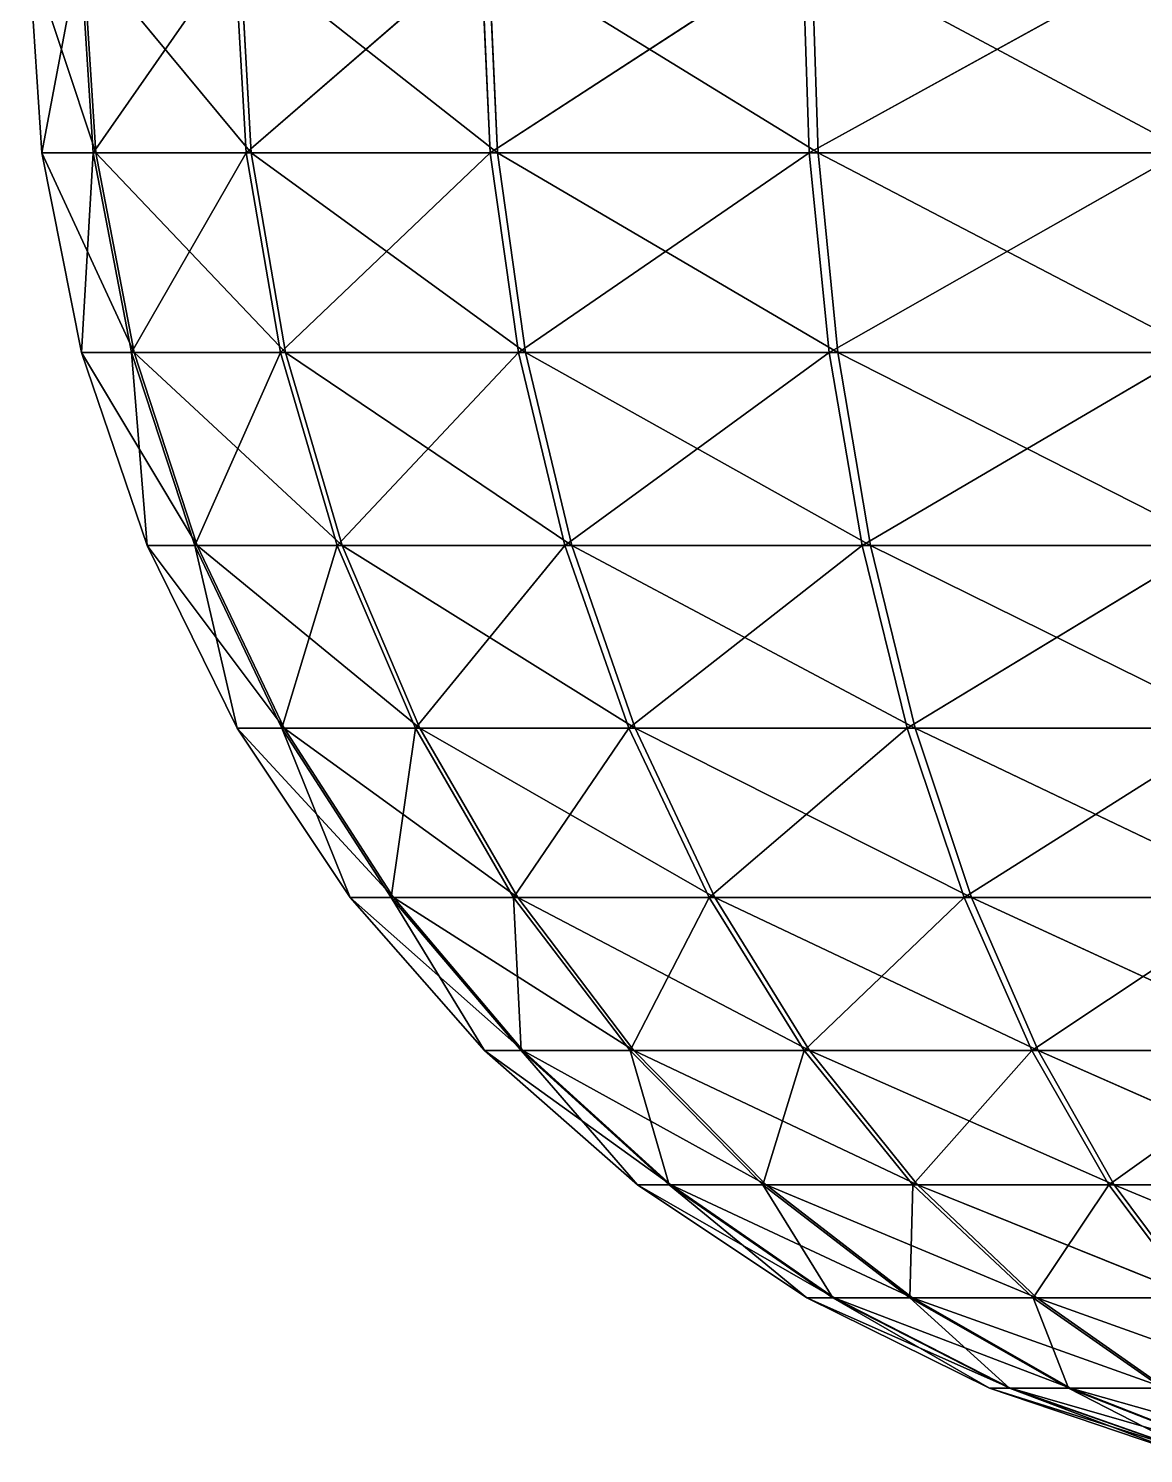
# Model space of a CAD drawing. Header units: metres. Extents: x -221 to 289, y -256 to 250.
# Drawn here: x -66.9 to 4.7, y -96.6 to -5.1 of the extents above; entities that cross this region are included whole.
import ezdxf

# ---------------------------------------------------------------- set-up
doc = ezdxf.new("R2010")
doc.units = ezdxf.units.M

msp = doc.modelspace()

# ---------------------------------------------------------------- linework, layer by layer
for p, q in [((-66.92408, -0.000004, -761.0944), (-62.604507, -13.052622, -735.44824)), ((-66.92408, -0.000004, -761.0944), (-66.06857, -13.052622, -761.0973)), ((-63.60325, -0.000004, -786.9876), (-66.06857, -13.052622, -761.0973)), ((-63.60325, -0.000004, -786.9876), (-62.776146, -13.052622, -786.7689)), ((-63.43013, -0.000004, -735.22406), (-52.620026, -13.052622, -711.56976)), ((-63.43013, -0.000004, -735.22406), (-62.604507, -13.052622, -735.44824)), ((-53.69393, -0.000004, -811.139), (-62.776146, -13.052622, -786.7689)), ((-53.69393, -0.000004, -811.139), (-52.951614, -13.052622, -810.7137)), ((-53.359474, -0.000004, -711.1395), (-36.7955, -13.052622, -691.08905)), ((-53.359474, -0.000004, -711.1395), (-52.620026, -13.052622, -711.56976)), ((-37.87143, -0.000004, -831.90265), (-52.951614, -13.052622, -810.7137)), ((-37.87143, -0.000004, -831.90265), (-37.264473, -13.052622, -831.29974)), ((-37.398422, -0.000004, -690.4821), (-16.209438, -13.052622, -675.4019)), ((-37.398422, -0.000004, -690.4821), (-36.7955, -13.052622, -691.08905)), ((-17.214024, -0.000004, -847.8637), (-37.264473, -13.052622, -831.29974)), ((-17.214024, -0.000004, -847.8637), (-16.78379, -13.052622, -847.12427)), ((6.870521, -0.000004, -857.9344), (-16.78379, -13.052622, -847.12427)), ((-16.634708, -0.000004, -674.6596), (7.735315, -13.052622, -665.5774)), ((-16.634708, -0.000004, -674.6596), (-16.209438, -13.052622, -675.4019)), ((-62.604507, -13.052622, -735.44824), (-66.06857, -13.052622, -761.0973)), ((-66.06857, -13.052622, -761.0973), (-62.776146, -13.052622, -786.7689)), ((-66.06857, -13.052622, -761.0973), (-60.141777, -25.881905, -736.117)), ((-66.06857, -13.052622, -761.0973), (-63.516685, -25.881905, -761.10583)), ((-62.776146, -13.052622, -786.7689), (-63.516685, -25.881905, -761.10583)), ((-62.776146, -13.052622, -786.7689), (-52.951614, -13.052622, -810.7137)), ((-62.776146, -13.052622, -786.7689), (-60.309, -25.881905, -786.1167)), ((-52.620026, -13.052622, -711.56976), (-62.604507, -13.052622, -735.44824)), ((-62.604507, -13.052622, -735.44824), (-50.414276, -25.881905, -712.8531)), ((-62.604507, -13.052622, -735.44824), (-60.141777, -25.881905, -736.117)), ((-52.951614, -13.052622, -810.7137), (-60.309, -25.881905, -786.1167)), ((-52.951614, -13.052622, -810.7137), (-37.264473, -13.052622, -831.29974)), ((-52.951614, -13.052622, -810.7137), (-50.737335, -25.881905, -809.4451)), ((-36.7955, -13.052622, -691.08905), (-52.620026, -13.052622, -711.56976)), ((-52.620026, -13.052622, -711.56976), (-34.997078, -25.881905, -692.89954)), ((-52.620026, -13.052622, -711.56976), (-50.414276, -25.881905, -712.8531)), ((-37.264473, -13.052622, -831.29974), (-50.737335, -25.881905, -809.4451)), ((-37.264473, -13.052622, -831.29974), (-16.78379, -13.052622, -847.12427)), ((-37.264473, -13.052622, -831.29974), (-35.45397, -25.881905, -829.50134)), ((-16.209438, -13.052622, -675.4019), (-36.7955, -13.052622, -691.08905)), ((-36.7955, -13.052622, -691.08905), (-14.94088, -25.881905, -677.6162)), ((-36.7955, -13.052622, -691.08905), (-34.997078, -25.881905, -692.89954)), ((-16.78379, -13.052622, -847.12427), (-35.45397, -25.881905, -829.50134)), ((-16.78379, -13.052622, -847.12427), (7.094708, -13.052622, -857.10876)), ((-16.78379, -13.052622, -847.12427), (-15.500458, -25.881905, -844.9185)), ((7.735315, -13.052622, -665.5774), (-16.209438, -13.052622, -675.4019)), ((-16.209438, -13.052622, -675.4019), (8.387548, -25.881905, -668.04456)), ((-16.209438, -13.052622, -675.4019), (-14.94088, -25.881905, -677.6162)), ((7.094708, -13.052622, -857.10876), (-15.500458, -25.881905, -844.9185)), ((-60.141777, -25.881905, -736.117), (-63.516685, -25.881905, -761.10583)), ((-63.516685, -25.881905, -761.10583), (-60.309, -25.881905, -786.1167)), ((-63.516685, -25.881905, -761.10583), (-56.08409, -38.26834, -737.2188)), ((-63.516685, -25.881905, -761.10583), (-59.31208, -38.26834, -761.1199)), ((-60.309, -25.881905, -786.1167), (-50.737335, -25.881905, -809.4451)), ((-60.309, -25.881905, -786.1167), (-59.31208, -38.26834, -761.1199)), ((-60.309, -25.881905, -786.1167), (-56.244026, -38.26834, -785.04205)), ((-50.414276, -25.881905, -712.8531), (-60.141777, -25.881905, -736.117)), ((-60.141777, -25.881905, -736.117), (-46.780014, -38.26834, -714.9676)), ((-60.141777, -25.881905, -736.117), (-56.08409, -38.26834, -737.2188)), ((-50.737335, -25.881905, -809.4451), (-56.244026, -38.26834, -785.04205)), ((-50.737335, -25.881905, -809.4451), (-35.45397, -25.881905, -829.50134)), ((-50.737335, -25.881905, -809.4451), (-47.089005, -38.26834, -807.355)), ((-34.997078, -25.881905, -692.89954), (-50.414276, -25.881905, -712.8531)), ((-50.414276, -25.881905, -712.8531), (-32.033936, -38.26834, -695.8826)), ((-50.414276, -25.881905, -712.8531), (-46.780014, -38.26834, -714.9676)), ((-35.45397, -25.881905, -829.50134), (-47.089005, -38.26834, -807.355)), ((-35.45397, -25.881905, -829.50134), (-15.500458, -25.881905, -844.9185)), ((-35.45397, -25.881905, -829.50134), (-32.470932, -38.26834, -826.5382)), ((-14.94088, -25.881905, -677.6162), (-34.997078, -25.881905, -692.89954)), ((-34.997078, -25.881905, -692.89954), (-12.850758, -38.26834, -681.2645)), ((-34.997078, -25.881905, -692.89954), (-32.033936, -38.26834, -695.8826)), ((-15.500458, -25.881905, -844.9185), (-32.470932, -38.26834, -826.5382)), ((-15.500458, -25.881905, -844.9185), (7.76343, -25.881905, -854.646)), ((-15.500458, -25.881905, -844.9185), (-13.385975, -38.26834, -841.2843)), ((8.387548, -25.881905, -668.04456), (-14.94088, -25.881905, -677.6162)), ((-14.94088, -25.881905, -677.6162), (9.462194, -38.26834, -672.1095)), ((-14.94088, -25.881905, -677.6162), (-12.850758, -38.26834, -681.2645)), ((7.76343, -25.881905, -854.646), (-13.385975, -38.26834, -841.2843)), ((-56.08409, -38.26834, -737.2188), (-59.31208, -38.26834, -761.1199)), ((-59.31208, -38.26834, -761.1199), (-56.244026, -38.26834, -785.04205)), ((-59.31208, -38.26834, -761.1199), (-50.50084, -50.000008, -738.73486)), ((-59.31208, -38.26834, -761.1199), (-53.526695, -50.000008, -761.1392)), ((-56.244026, -38.26834, -785.04205), (-47.089005, -38.26834, -807.355)), ((-56.244026, -38.26834, -785.04205), (-53.526695, -50.000008, -761.1392)), ((-56.244026, -38.26834, -785.04205), (-50.650764, -50.000008, -783.56335)), ((-46.780014, -38.26834, -714.9676), (-56.08409, -38.26834, -737.2188)), ((-56.08409, -38.26834, -737.2188), (-41.779404, -50.000008, -717.877)), ((-56.08409, -38.26834, -737.2188), (-50.50084, -50.000008, -738.73486)), ((-47.089005, -38.26834, -807.355), (-50.650764, -50.000008, -783.56335)), ((-47.089005, -38.26834, -807.355), (-32.470932, -38.26834, -826.5382)), ((-47.089005, -38.26834, -807.355), (-42.069046, -50.000008, -804.47906)), ((-32.033936, -38.26834, -695.8826), (-46.780014, -38.26834, -714.9676)), ((-46.780014, -38.26834, -714.9676), (-27.956718, -50.000008, -699.9872)), ((-46.780014, -38.26834, -714.9676), (-41.779404, -50.000008, -717.877)), ((-32.470932, -38.26834, -826.5382), (-42.069046, -50.000008, -804.47906)), ((-32.470932, -38.26834, -826.5382), (-13.385975, -38.26834, -841.2843)), ((-32.470932, -38.26834, -826.5382), (-28.36636, -50.000008, -822.461)), ((-12.850758, -38.26834, -681.2645), (-32.033936, -38.26834, -695.8826)), ((-32.033936, -38.26834, -695.8826), (-9.974823, -50.000008, -686.2845)), ((-32.033936, -38.26834, -695.8826), (-27.956718, -50.000008, -699.9872)), ((-13.385975, -38.26834, -841.2843), (-28.36636, -50.000008, -822.461)), ((-13.385975, -38.26834, -841.2843), (8.865244, -38.26834, -850.5883)), ((-13.385975, -38.26834, -841.2843), (-10.476521, -50.000008, -836.2836)), ((9.462194, -38.26834, -672.1095), (-12.850758, -38.26834, -681.2645)), ((-12.850758, -38.26834, -681.2645), (10.940874, -50.000008, -677.70276)), ((-12.850758, -38.26834, -681.2645), (-9.974823, -50.000008, -686.2845)), ((8.865244, -38.26834, -850.5883), (-10.476521, -50.000008, -836.2836)), ((-50.50084, -50.000008, -738.73486), (-53.526695, -50.000008, -761.1392)), ((-53.526695, -50.000008, -761.1392), (-50.650764, -50.000008, -783.56335)), ((-53.526695, -50.000008, -761.1392), (-43.487587, -60.876144, -740.6392)), ((-53.526695, -50.000008, -761.1392), (-46.25953, -60.876144, -761.1636)), ((-50.650764, -50.000008, -783.56335), (-42.069046, -50.000008, -804.47906)), ((-50.650764, -50.000008, -783.56335), (-46.25953, -60.876144, -761.1636)), ((-50.650764, -50.000008, -783.56335), (-43.62493, -60.876144, -781.706)), ((-41.779404, -50.000008, -717.877), (-50.50084, -50.000008, -738.73486)), ((-50.50084, -50.000008, -738.73486), (-35.49801, -60.876144, -721.5317)), ((-50.50084, -50.000008, -738.73486), (-43.487587, -60.876144, -740.6392)), ((-42.069046, -50.000008, -804.47906), (-43.62493, -60.876144, -781.706)), ((-42.069046, -50.000008, -804.47906), (-28.36636, -50.000008, -822.461)), ((-42.069046, -50.000008, -804.47906), (-35.763344, -60.876144, -800.8665)), ((-27.956718, -50.000008, -699.9872), (-41.779404, -50.000008, -717.877)), ((-41.779404, -50.000008, -717.877), (-22.835247, -60.876144, -705.143)), ((-41.779404, -50.000008, -717.877), (-35.49801, -60.876144, -721.5317)), ((-28.36636, -50.000008, -822.461), (-35.763344, -60.876144, -800.8665)), ((-28.36636, -50.000008, -822.461), (-10.476521, -50.000008, -836.2836)), ((-28.36636, -50.000008, -822.461), (-23.21051, -60.876144, -817.3395)), ((-9.974823, -50.000008, -686.2845), (-27.956718, -50.000008, -699.9872)), ((-27.956718, -50.000008, -699.9872), (-6.362289, -60.876144, -692.5902)), ((-27.956718, -50.000008, -699.9872), (-22.835247, -60.876144, -705.143)), ((-10.476521, -50.000008, -836.2836), (-23.21051, -60.876144, -817.3395)), ((-10.476521, -50.000008, -836.2836), (10.381304, -50.000008, -845.00507)), ((-10.476521, -50.000008, -836.2836), (-6.821888, -60.876144, -830.00226)), ((10.940874, -50.000008, -677.70276), (-9.974823, -50.000008, -686.2845)), ((-9.974823, -50.000008, -686.2845), (12.798279, -60.876144, -684.7286)), ((-9.974823, -50.000008, -686.2845), (-6.362289, -60.876144, -692.5902)), ((10.381304, -50.000008, -845.00507), (-6.821888, -60.876144, -830.00226)), ((-43.487587, -60.876144, -740.6392), (-46.25953, -60.876144, -761.1636)), ((-46.25953, -60.876144, -761.1636), (-43.62493, -60.876144, -781.706)), ((-46.25953, -60.876144, -761.1636), (-35.164314, -70.71068, -742.8993)), ((-46.25953, -60.876144, -761.1636), (-37.634926, -70.71068, -761.1924)), ((-43.62493, -60.876144, -781.706), (-35.763344, -60.876144, -800.8665)), ((-43.62493, -60.876144, -781.706), (-37.634926, -70.71068, -761.1924)), ((-43.62493, -60.876144, -781.706), (-35.286736, -70.71068, -779.50165)), ((-35.49801, -60.876144, -721.5317), (-43.487587, -60.876144, -740.6392)), ((-43.487587, -60.876144, -740.6392), (-28.043297, -70.71068, -725.86896)), ((-43.487587, -60.876144, -740.6392), (-35.164314, -70.71068, -742.8993)), ((-35.763344, -60.876144, -800.8665), (-23.21051, -60.876144, -817.3395)), ((-35.763344, -60.876144, -800.8665), (-35.286736, -70.71068, -779.50165)), ((-35.763344, -60.876144, -800.8665), (-28.279793, -70.71068, -796.5792)), ((-22.835247, -60.876144, -705.143), (-35.49801, -60.876144, -721.5317)), ((-35.49801, -60.876144, -721.5317), (-16.757126, -70.71068, -711.26196)), ((-35.49801, -60.876144, -721.5317), (-28.043297, -70.71068, -725.86896)), ((-23.21051, -60.876144, -817.3395), (-28.279793, -70.71068, -796.5792)), ((-23.21051, -60.876144, -817.3395), (-6.821888, -60.876144, -830.00226)), ((-23.21051, -60.876144, -817.3395), (-17.09159, -70.71068, -811.26135)), ((-6.362289, -60.876144, -692.5902), (-22.835247, -60.876144, -705.143)), ((-22.835247, -60.876144, -705.143), (-2.074966, -70.71068, -700.0737)), ((-22.835247, -60.876144, -705.143), (-16.757126, -70.71068, -711.26196)), ((-6.821888, -60.876144, -830.00226), (-17.09159, -70.71068, -811.26135)), ((-6.821888, -60.876144, -830.00226), (12.285666, -60.876144, -837.9918)), ((-6.821888, -60.876144, -830.00226), (-2.484604, -70.71068, -822.54755)), ((12.798279, -60.876144, -684.7286), (-6.362289, -60.876144, -692.5902)), ((-6.362289, -60.876144, -692.5902), (15.002626, -70.71068, -693.0668)), ((-6.362289, -60.876144, -692.5902), (-2.074966, -70.71068, -700.0737)), ((12.285666, -60.876144, -837.9918), (-2.484604, -70.71068, -822.54755)), ((-35.164314, -70.71068, -742.8993), (-37.634926, -70.71068, -761.1924)), ((-37.634926, -70.71068, -761.1924), (-35.286736, -70.71068, -779.50165)), ((-37.634926, -70.71068, -761.1924), (-25.673458, -79.335335, -745.47644)), ((-37.634926, -70.71068, -761.1924), (-27.800446, -79.335335, -761.2253)), ((-35.286736, -70.71068, -779.50165), (-28.279793, -70.71068, -796.5792)), ((-35.286736, -70.71068, -779.50165), (-27.800446, -79.335335, -761.2253)), ((-35.286736, -70.71068, -779.50165), (-25.778843, -79.335335, -776.98804)), ((-28.043297, -70.71068, -725.86896), (-35.164314, -70.71068, -742.8993)), ((-35.164314, -70.71068, -742.8993), (-19.542831, -79.335335, -730.8147)), ((-35.164314, -70.71068, -742.8993), (-25.673458, -79.335335, -745.47644)), ((-28.279793, -70.71068, -796.5792), (-17.09159, -70.71068, -811.26135)), ((-28.279793, -70.71068, -796.5792), (-25.778843, -79.335335, -776.98804)), ((-28.279793, -70.71068, -796.5792), (-19.746437, -79.335335, -791.6905)), ((-16.757126, -70.71068, -711.26196), (-28.043297, -70.71068, -725.86896)), ((-28.043297, -70.71068, -725.86896), (-9.826355, -79.335335, -718.23926)), ((-28.043297, -70.71068, -725.86896), (-19.542831, -79.335335, -730.8147)), ((-17.09159, -70.71068, -811.26135), (-19.746437, -79.335335, -791.6905)), ((-17.09159, -70.71068, -811.26135), (-2.484604, -70.71068, -822.54755)), ((-17.09159, -70.71068, -811.26135), (-10.114307, -79.335335, -804.3306)), ((-2.074966, -70.71068, -700.0737), (-16.757126, -70.71068, -711.26196)), ((-16.757126, -70.71068, -711.26196), (2.813788, -79.335335, -708.6071)), ((-16.757126, -70.71068, -711.26196), (-9.826355, -79.335335, -718.23926)), ((-2.484604, -70.71068, -822.54755), (-10.114307, -79.335335, -804.3306)), ((-2.484604, -70.71068, -822.54755), (14.545742, -70.71068, -829.6686)), ((-2.484604, -70.71068, -822.54755), (2.461123, -79.335335, -814.04706)), ((15.002626, -70.71068, -693.0668), (-2.074966, -70.71068, -700.0737)), ((-2.074966, -70.71068, -700.0737), (17.516209, -79.335335, -702.5747)), ((-2.074966, -70.71068, -700.0737), (2.813788, -79.335335, -708.6071)), ((14.545742, -70.71068, -829.6686), (2.461123, -79.335335, -814.04706)), ((-25.673458, -79.335335, -745.47644), (-27.800446, -79.335335, -761.2253)), ((-27.800446, -79.335335, -761.2253), (-25.778843, -79.335335, -776.98804)), ((-27.800446, -79.335335, -761.2253), (-15.177387, -86.60254, -748.3265)), ((-27.800446, -79.335335, -761.2253), (-16.924366, -86.60254, -761.26166)), ((-25.778843, -79.335335, -776.98804), (-19.746437, -79.335335, -791.6905)), ((-25.778843, -79.335335, -776.98804), (-16.924366, -86.60254, -761.26166)), ((-25.778843, -79.335335, -776.98804), (-15.263947, -86.60254, -774.20825)), ((-19.542831, -79.335335, -730.8147), (-25.673458, -79.335335, -745.47644)), ((-25.673458, -79.335335, -745.47644), (-10.142059, -86.60254, -736.28424)), ((-25.673458, -79.335335, -745.47644), (-15.177387, -86.60254, -748.3265)), ((-19.746437, -79.335335, -791.6905), (-10.114307, -79.335335, -804.3306)), ((-19.746437, -79.335335, -791.6905), (-15.263947, -86.60254, -774.20825)), ((-19.746437, -79.335335, -791.6905), (-10.309288, -86.60254, -786.28394)), ((-9.826355, -79.335335, -718.23926), (-19.542831, -79.335335, -730.8147)), ((-19.542831, -79.335335, -730.8147), (-2.161533, -86.60254, -725.9555)), ((-19.542831, -79.335335, -730.8147), (-10.142059, -86.60254, -736.28424)), ((-10.114307, -79.335335, -804.3306), (-10.309288, -86.60254, -786.28394)), ((-10.114307, -79.335335, -804.3306), (2.461123, -79.335335, -814.04706)), ((-10.114307, -79.335335, -804.3306), (-2.398037, -86.60254, -796.6658)), ((2.813788, -79.335335, -708.6071), (-9.826355, -79.335335, -718.23926)), ((-9.826355, -79.335335, -718.23926), (8.220325, -86.60254, -718.04425)), ((-9.826355, -79.335335, -718.23926), (-2.161533, -86.60254, -725.9555)), ((2.461123, -79.335335, -814.04706), (-2.398037, -86.60254, -796.6658)), ((2.461123, -79.335335, -814.04706), (17.122866, -79.335335, -820.17773)), ((2.461123, -79.335335, -814.04706), (7.930668, -86.60254, -804.6463)), ((17.516209, -79.335335, -702.5747), (2.813788, -79.335335, -708.6071)), ((2.813788, -79.335335, -708.6071), (20.29601, -86.60254, -713.0896)), ((2.813788, -79.335335, -708.6071), (8.220325, -86.60254, -718.04425)), ((-15.177387, -86.60254, -748.3265), (-16.924366, -86.60254, -761.26166)), ((-16.924366, -86.60254, -761.26166), (-15.263947, -86.60254, -774.20825)), ((-16.924366, -86.60254, -761.26166), (-3.85569, -92.38795, -751.40076)), ((-16.924366, -86.60254, -761.26166), (-5.192772, -92.38795, -761.3009)), ((-15.263947, -86.60254, -774.20825), (-10.309288, -86.60254, -786.28394)), ((-15.263947, -86.60254, -774.20825), (-5.192772, -92.38795, -761.3009)), ((-15.263947, -86.60254, -774.20825), (-3.921944, -92.38795, -771.2098)), ((-10.142059, -86.60254, -736.28424), (-15.177387, -86.60254, -748.3265)), ((-15.177387, -86.60254, -748.3265), (-0.00182, -92.38795, -742.18396)), ((-15.177387, -86.60254, -748.3265), (-3.85569, -92.38795, -751.40076)), ((-10.309288, -86.60254, -786.28394), (-2.398037, -86.60254, -796.6658)), ((-10.309288, -86.60254, -786.28394), (-3.921944, -92.38795, -771.2098)), ((-10.309288, -86.60254, -786.28394), (-0.12981, -92.38795, -780.4521)), ((-2.161533, -86.60254, -725.9555), (-10.142059, -86.60254, -736.28424)), ((-10.142059, -86.60254, -736.28424), (6.106211, -92.38795, -734.27875)), ((-10.142059, -86.60254, -736.28424), (-0.00182, -92.38795, -742.18396)), ((-2.398037, -86.60254, -796.6658), (7.930668, -86.60254, -804.6463)), ((-2.398037, -86.60254, -796.6658), (-0.12981, -92.38795, -780.4521)), ((-2.398037, -86.60254, -796.6658), (5.925198, -92.38795, -788.3981)), ((8.220325, -86.60254, -718.04425), (-2.161533, -86.60254, -725.9555)), ((-2.161533, -86.60254, -725.9555), (14.052139, -92.38795, -728.2237)), ((-2.161533, -86.60254, -725.9555), (6.106211, -92.38795, -734.27875)), ((-3.85569, -92.38795, -751.40076), (-5.192772, -92.38795, -761.3009)), ((-5.192772, -92.38795, -761.3009), (-3.921944, -92.38795, -771.2098)), ((-5.192772, -92.38795, -761.3009), (8.097897, -96.59258, -754.6466)), ((-5.192772, -92.38795, -761.3009), (7.193592, -96.59258, -761.34235)), ((-3.921944, -92.38795, -771.2098), (-0.12981, -92.38795, -780.4521)), ((-3.921944, -92.38795, -771.2098), (7.193592, -96.59258, -761.34235)), ((-3.921944, -92.38795, -771.2098), (8.053089, -96.59258, -768.04395)), ((-0.00182, -92.38795, -742.18396), (-3.85569, -92.38795, -751.40076)), ((-3.85569, -92.38795, -751.40076), (10.704374, -96.59258, -748.413)), ((-3.85569, -92.38795, -751.40076), (8.097897, -96.59258, -754.6466)), ((-0.12981, -92.38795, -780.4521), (5.925198, -92.38795, -788.3981)), ((-0.12981, -92.38795, -780.4521), (8.053089, -96.59258, -768.04395)), ((-0.12981, -92.38795, -780.4521), (10.617811, -96.59258, -774.2948)), ((6.106211, -92.38795, -734.27875), (-0.00182, -92.38795, -742.18396)), ((-0.00182, -92.38795, -742.18396), (14.8354, -96.59258, -743.0665)), ((-0.00182, -92.38795, -742.18396), (10.704374, -96.59258, -748.413))]:
    msp.add_line(p, q)
for points in [[(-62.604507, -13.052622, -735.44824), (-63.43013, -0.000004, -735.22406), (-66.92408, -0.000004, -761.0944), (-66.92398, 0.000096, -761.0943)], [(-66.06857, -13.052622, -761.0973), (-66.92408, -0.000004, -761.0944), (-63.60325, -0.000004, -786.9876), (-63.60315, 0.000096, -786.9875)], [(-62.776146, -13.052622, -786.7689), (-63.60325, -0.000004, -786.9876), (-53.69393, -0.000004, -811.139), (-53.693832, 0.000096, -811.13885)], [(-52.620026, -13.052622, -711.56976), (-53.359474, -0.000004, -711.1395), (-63.43013, -0.000004, -735.22406), (-63.43003, 0.000096, -735.22394)], [(-52.951614, -13.052622, -810.7137), (-53.69393, -0.000004, -811.139), (-37.87143, -0.000004, -831.90265), (-37.87133, 0.000096, -831.9025)], [(-36.7955, -13.052622, -691.08905), (-37.398422, -0.000004, -690.4821), (-53.359474, -0.000004, -711.1395), (-53.359375, 0.000096, -711.1394)], [(-37.264473, -13.052622, -831.29974), (-37.87143, -0.000004, -831.90265), (-17.214024, -0.000004, -847.8637), (-17.213924, 0.000096, -847.8636)], [(-16.209438, -13.052622, -675.4019), (-16.634708, -0.000004, -674.6596), (-37.398422, -0.000004, -690.4821), (-37.398323, 0.000096, -690.482)], [(-16.78379, -13.052622, -847.12427), (-17.214024, -0.000004, -847.8637), (6.870521, -0.000004, -857.9344), (6.870622, 0.000096, -857.93427)], [(7.735315, -13.052622, -665.5774), (7.516657, -0.000004, -664.7503), (-16.634708, -0.000004, -674.6596), (-16.63461, 0.000096, -674.6595)], [(-62.604507, -13.052622, -735.44824), (-66.92408, -0.000004, -761.0944), (-66.06857, -13.052622, -761.0973), (-66.068474, -13.052522, -761.09717)], [(-66.06857, -13.052622, -761.0973), (-63.60325, -0.000004, -786.9876), (-62.776146, -13.052622, -786.7689), (-62.776047, -13.052522, -786.7688)], [(-52.620026, -13.052622, -711.56976), (-63.43013, -0.000004, -735.22406), (-62.604507, -13.052622, -735.44824), (-62.60441, -13.052522, -735.4481)], [(-62.776146, -13.052622, -786.7689), (-53.69393, -0.000004, -811.139), (-52.951614, -13.052622, -810.7137), (-52.951515, -13.052522, -810.71356)], [(-36.7955, -13.052622, -691.08905), (-53.359474, -0.000004, -711.1395), (-52.620026, -13.052622, -711.56976), (-52.619926, -13.052522, -711.56964)], [(-52.951614, -13.052622, -810.7137), (-37.87143, -0.000004, -831.90265), (-37.264473, -13.052622, -831.29974), (-37.264374, -13.052522, -831.2996)], [(-16.209438, -13.052622, -675.4019), (-37.398422, -0.000004, -690.4821), (-36.7955, -13.052622, -691.08905), (-36.795403, -13.052522, -691.0889)], [(-37.264473, -13.052622, -831.29974), (-17.214024, -0.000004, -847.8637), (-16.78379, -13.052622, -847.12427), (-16.783691, -13.052522, -847.12415)], [(-16.78379, -13.052622, -847.12427), (6.870521, -0.000004, -857.9344), (7.094708, -13.052622, -857.10876), (7.094808, -13.052522, -857.10864)], [(7.735315, -13.052622, -665.5774), (-16.634708, -0.000004, -674.6596), (-16.209438, -13.052622, -675.4019), (-16.20934, -13.052522, -675.4018)], [(-60.141777, -25.881905, -736.117), (-62.604507, -13.052622, -735.44824), (-66.06857, -13.052622, -761.0973), (-66.068474, -13.052522, -761.09717)], [(-63.516685, -25.881905, -761.10583), (-66.06857, -13.052622, -761.0973), (-62.776146, -13.052622, -786.7689), (-62.776047, -13.052522, -786.7688)], [(-60.141777, -25.881905, -736.117), (-66.06857, -13.052622, -761.0973), (-63.516685, -25.881905, -761.10583), (-63.516586, -25.881805, -761.1057)], [(-63.516685, -25.881905, -761.10583), (-62.776146, -13.052622, -786.7689), (-60.309, -25.881905, -786.1167), (-60.3089, -25.881805, -786.1166)], [(-60.309, -25.881905, -786.1167), (-62.776146, -13.052622, -786.7689), (-52.951614, -13.052622, -810.7137), (-52.951515, -13.052522, -810.71356)], [(-50.414276, -25.881905, -712.8531), (-52.620026, -13.052622, -711.56976), (-62.604507, -13.052622, -735.44824), (-62.60441, -13.052522, -735.4481)], [(-50.414276, -25.881905, -712.8531), (-62.604507, -13.052622, -735.44824), (-60.141777, -25.881905, -736.117), (-60.141678, -25.881805, -736.1169)], [(-60.309, -25.881905, -786.1167), (-52.951614, -13.052622, -810.7137), (-50.737335, -25.881905, -809.4451), (-50.737236, -25.881805, -809.445)], [(-50.737335, -25.881905, -809.4451), (-52.951614, -13.052622, -810.7137), (-37.264473, -13.052622, -831.29974), (-37.264374, -13.052522, -831.2996)], [(-34.997078, -25.881905, -692.89954), (-36.7955, -13.052622, -691.08905), (-52.620026, -13.052622, -711.56976), (-52.619926, -13.052522, -711.56964)], [(-34.997078, -25.881905, -692.89954), (-52.620026, -13.052622, -711.56976), (-50.414276, -25.881905, -712.8531), (-50.414177, -25.881805, -712.85297)], [(-50.737335, -25.881905, -809.4451), (-37.264473, -13.052622, -831.29974), (-35.45397, -25.881905, -829.50134), (-35.453873, -25.881805, -829.5012)], [(-35.45397, -25.881905, -829.50134), (-37.264473, -13.052622, -831.29974), (-16.78379, -13.052622, -847.12427), (-16.783691, -13.052522, -847.12415)], [(-14.94088, -25.881905, -677.6162), (-16.209438, -13.052622, -675.4019), (-36.7955, -13.052622, -691.08905), (-36.795403, -13.052522, -691.0889)], [(-14.94088, -25.881905, -677.6162), (-36.7955, -13.052622, -691.08905), (-34.997078, -25.881905, -692.89954), (-34.99698, -25.881805, -692.8994)], [(-35.45397, -25.881905, -829.50134), (-16.78379, -13.052622, -847.12427), (-15.500458, -25.881905, -844.9185), (-15.500358, -25.881805, -844.9184)], [(-15.500458, -25.881905, -844.9185), (-16.78379, -13.052622, -847.12427), (7.094708, -13.052622, -857.10876), (7.094808, -13.052522, -857.10864)], [(8.387548, -25.881905, -668.04456), (7.735315, -13.052622, -665.5774), (-16.209438, -13.052622, -675.4019), (-16.20934, -13.052522, -675.4018)], [(8.387548, -25.881905, -668.04456), (-16.209438, -13.052622, -675.4019), (-14.94088, -25.881905, -677.6162), (-14.94078, -25.881805, -677.6161)], [(-15.500458, -25.881905, -844.9185), (7.094708, -13.052622, -857.10876), (7.76343, -25.881905, -854.646), (7.76353, -25.881805, -854.6459)], [(-56.08409, -38.26834, -737.2188), (-60.141777, -25.881905, -736.117), (-63.516685, -25.881905, -761.10583), (-63.516586, -25.881805, -761.1057)], [(-59.31208, -38.26834, -761.1199), (-63.516685, -25.881905, -761.10583), (-60.309, -25.881905, -786.1167), (-60.3089, -25.881805, -786.1166)], [(-56.08409, -38.26834, -737.2188), (-63.516685, -25.881905, -761.10583), (-59.31208, -38.26834, -761.1199), (-59.31198, -38.26824, -761.11975)], [(-56.244026, -38.26834, -785.04205), (-60.309, -25.881905, -786.1167), (-50.737335, -25.881905, -809.4451), (-50.737236, -25.881805, -809.445)], [(-59.31208, -38.26834, -761.1199), (-60.309, -25.881905, -786.1167), (-56.244026, -38.26834, -785.04205), (-56.243927, -38.26824, -785.04193)], [(-46.780014, -38.26834, -714.9676), (-50.414276, -25.881905, -712.8531), (-60.141777, -25.881905, -736.117), (-60.141678, -25.881805, -736.1169)], [(-46.780014, -38.26834, -714.9676), (-60.141777, -25.881905, -736.117), (-56.08409, -38.26834, -737.2188), (-56.083992, -38.26824, -737.2187)], [(-56.244026, -38.26834, -785.04205), (-50.737335, -25.881905, -809.4451), (-47.089005, -38.26834, -807.355), (-47.088905, -38.26824, -807.35486)], [(-47.089005, -38.26834, -807.355), (-50.737335, -25.881905, -809.4451), (-35.45397, -25.881905, -829.50134), (-35.453873, -25.881805, -829.5012)], [(-32.033936, -38.26834, -695.8826), (-34.997078, -25.881905, -692.89954), (-50.414276, -25.881905, -712.8531), (-50.414177, -25.881805, -712.85297)], [(-32.033936, -38.26834, -695.8826), (-50.414276, -25.881905, -712.8531), (-46.780014, -38.26834, -714.9676), (-46.779915, -38.26824, -714.96747)], [(-47.089005, -38.26834, -807.355), (-35.45397, -25.881905, -829.50134), (-32.470932, -38.26834, -826.5382), (-32.470833, -38.26824, -826.5381)], [(-32.470932, -38.26834, -826.5382), (-35.45397, -25.881905, -829.50134), (-15.500458, -25.881905, -844.9185), (-15.500358, -25.881805, -844.9184)], [(-12.850758, -38.26834, -681.2645), (-14.94088, -25.881905, -677.6162), (-34.997078, -25.881905, -692.89954), (-34.99698, -25.881805, -692.8994)], [(-12.850758, -38.26834, -681.2645), (-34.997078, -25.881905, -692.89954), (-32.033936, -38.26834, -695.8826), (-32.033836, -38.26824, -695.8825)], [(-32.470932, -38.26834, -826.5382), (-15.500458, -25.881905, -844.9185), (-13.385975, -38.26834, -841.2843), (-13.385875, -38.26824, -841.2842)], [(-13.385975, -38.26834, -841.2843), (-15.500458, -25.881905, -844.9185), (7.76343, -25.881905, -854.646), (7.76353, -25.881805, -854.6459)], [(9.462194, -38.26834, -672.1095), (8.387548, -25.881905, -668.04456), (-14.94088, -25.881905, -677.6162), (-14.94078, -25.881805, -677.6161)], [(9.462194, -38.26834, -672.1095), (-14.94088, -25.881905, -677.6162), (-12.850758, -38.26834, -681.2645), (-12.850657, -38.26824, -681.2644)], [(-13.385975, -38.26834, -841.2843), (7.76343, -25.881905, -854.646), (8.865244, -38.26834, -850.5883), (8.865344, -38.26824, -850.5882)], [(-50.50084, -50.000008, -738.73486), (-56.08409, -38.26834, -737.2188), (-59.31208, -38.26834, -761.1199), (-59.31198, -38.26824, -761.11975)], [(-53.526695, -50.000008, -761.1392), (-59.31208, -38.26834, -761.1199), (-56.244026, -38.26834, -785.04205), (-56.243927, -38.26824, -785.04193)], [(-50.50084, -50.000008, -738.73486), (-59.31208, -38.26834, -761.1199), (-53.526695, -50.000008, -761.1392), (-53.526596, -49.99991, -761.1391)], [(-50.650764, -50.000008, -783.56335), (-56.244026, -38.26834, -785.04205), (-47.089005, -38.26834, -807.355), (-47.088905, -38.26824, -807.35486)], [(-53.526695, -50.000008, -761.1392), (-56.244026, -38.26834, -785.04205), (-50.650764, -50.000008, -783.56335), (-50.650665, -49.99991, -783.56323)], [(-41.779404, -50.000008, -717.877), (-46.780014, -38.26834, -714.9676), (-56.08409, -38.26834, -737.2188), (-56.083992, -38.26824, -737.2187)], [(-41.779404, -50.000008, -717.877), (-56.08409, -38.26834, -737.2188), (-50.50084, -50.000008, -738.73486), (-50.50074, -49.99991, -738.73474)], [(-50.650764, -50.000008, -783.56335), (-47.089005, -38.26834, -807.355), (-42.069046, -50.000008, -804.47906), (-42.068947, -49.99991, -804.47894)], [(-42.069046, -50.000008, -804.47906), (-47.089005, -38.26834, -807.355), (-32.470932, -38.26834, -826.5382), (-32.470833, -38.26824, -826.5381)], [(-27.956718, -50.000008, -699.9872), (-32.033936, -38.26834, -695.8826), (-46.780014, -38.26834, -714.9676), (-46.779915, -38.26824, -714.96747)], [(-27.956718, -50.000008, -699.9872), (-46.780014, -38.26834, -714.9676), (-41.779404, -50.000008, -717.877), (-41.779305, -49.99991, -717.8769)], [(-42.069046, -50.000008, -804.47906), (-32.470932, -38.26834, -826.5382), (-28.36636, -50.000008, -822.461), (-28.36626, -49.99991, -822.4609)], [(-28.36636, -50.000008, -822.461), (-32.470932, -38.26834, -826.5382), (-13.385975, -38.26834, -841.2843), (-13.385875, -38.26824, -841.2842)], [(-9.974823, -50.000008, -686.2845), (-12.850758, -38.26834, -681.2645), (-32.033936, -38.26834, -695.8826), (-32.033836, -38.26824, -695.8825)], [(-9.974823, -50.000008, -686.2845), (-32.033936, -38.26834, -695.8826), (-27.956718, -50.000008, -699.9872), (-27.95662, -49.99991, -699.98706)], [(-28.36636, -50.000008, -822.461), (-13.385975, -38.26834, -841.2843), (-10.476521, -50.000008, -836.2836), (-10.47642, -49.99991, -836.2835)], [(-10.476521, -50.000008, -836.2836), (-13.385975, -38.26834, -841.2843), (8.865244, -38.26834, -850.5883), (8.865344, -38.26824, -850.5882)], [(10.940874, -50.000008, -677.70276), (9.462194, -38.26834, -672.1095), (-12.850758, -38.26834, -681.2645), (-12.850657, -38.26824, -681.2644)], [(10.940874, -50.000008, -677.70276), (-12.850758, -38.26834, -681.2645), (-9.974823, -50.000008, -686.2845), (-9.974723, -49.99991, -686.28436)], [(-10.476521, -50.000008, -836.2836), (8.865244, -38.26834, -850.5883), (10.381304, -50.000008, -845.00507), (10.381404, -49.99991, -845.00494)], [(-43.487587, -60.876144, -740.6392), (-50.50084, -50.000008, -738.73486), (-53.526695, -50.000008, -761.1392), (-53.526596, -49.99991, -761.1391)], [(-46.25953, -60.876144, -761.1636), (-53.526695, -50.000008, -761.1392), (-50.650764, -50.000008, -783.56335), (-50.650665, -49.99991, -783.56323)], [(-43.487587, -60.876144, -740.6392), (-53.526695, -50.000008, -761.1392), (-46.25953, -60.876144, -761.1636), (-46.25943, -60.876045, -761.16345)], [(-43.62493, -60.876144, -781.706), (-50.650764, -50.000008, -783.56335), (-42.069046, -50.000008, -804.47906), (-42.068947, -49.99991, -804.47894)], [(-46.25953, -60.876144, -761.1636), (-50.650764, -50.000008, -783.56335), (-43.62493, -60.876144, -781.706), (-43.624832, -60.876045, -781.7059)], [(-35.49801, -60.876144, -721.5317), (-41.779404, -50.000008, -717.877), (-50.50084, -50.000008, -738.73486), (-50.50074, -49.99991, -738.73474)], [(-35.49801, -60.876144, -721.5317), (-50.50084, -50.000008, -738.73486), (-43.487587, -60.876144, -740.6392), (-43.487488, -60.876045, -740.6391)], [(-43.62493, -60.876144, -781.706), (-42.069046, -50.000008, -804.47906), (-35.763344, -60.876144, -800.8665), (-35.763245, -60.876045, -800.8664)], [(-35.763344, -60.876144, -800.8665), (-42.069046, -50.000008, -804.47906), (-28.36636, -50.000008, -822.461), (-28.36626, -49.99991, -822.4609)], [(-22.835247, -60.876144, -705.143), (-27.956718, -50.000008, -699.9872), (-41.779404, -50.000008, -717.877), (-41.779305, -49.99991, -717.8769)], [(-22.835247, -60.876144, -705.143), (-41.779404, -50.000008, -717.877), (-35.49801, -60.876144, -721.5317), (-35.49791, -60.876045, -721.53156)], [(-35.763344, -60.876144, -800.8665), (-28.36636, -50.000008, -822.461), (-23.21051, -60.876144, -817.3395), (-23.210411, -60.876045, -817.33936)], [(-23.21051, -60.876144, -817.3395), (-28.36636, -50.000008, -822.461), (-10.476521, -50.000008, -836.2836), (-10.47642, -49.99991, -836.2835)], [(-6.362289, -60.876144, -692.5902), (-9.974823, -50.000008, -686.2845), (-27.956718, -50.000008, -699.9872), (-27.95662, -49.99991, -699.98706)], [(-6.362289, -60.876144, -692.5902), (-27.956718, -50.000008, -699.9872), (-22.835247, -60.876144, -705.143), (-22.835148, -60.876045, -705.1429)], [(-23.21051, -60.876144, -817.3395), (-10.476521, -50.000008, -836.2836), (-6.821888, -60.876144, -830.00226), (-6.821788, -60.876045, -830.00214)], [(-6.821888, -60.876144, -830.00226), (-10.476521, -50.000008, -836.2836), (10.381304, -50.000008, -845.00507), (10.381404, -49.99991, -845.00494)], [(12.798279, -60.876144, -684.7286), (10.940874, -50.000008, -677.70276), (-9.974823, -50.000008, -686.2845), (-9.974723, -49.99991, -686.28436)], [(12.798279, -60.876144, -684.7286), (-9.974823, -50.000008, -686.2845), (-6.362289, -60.876144, -692.5902), (-6.362189, -60.876045, -692.5901)], [(-6.821888, -60.876144, -830.00226), (10.381304, -50.000008, -845.00507), (12.285666, -60.876144, -837.9918), (12.285766, -60.876045, -837.9917)], [(-35.164314, -70.71068, -742.8993), (-43.487587, -60.876144, -740.6392), (-46.25953, -60.876144, -761.1636), (-46.25943, -60.876045, -761.16345)], [(-37.634926, -70.71068, -761.1924), (-46.25953, -60.876144, -761.1636), (-43.62493, -60.876144, -781.706), (-43.624832, -60.876045, -781.7059)], [(-35.164314, -70.71068, -742.8993), (-46.25953, -60.876144, -761.1636), (-37.634926, -70.71068, -761.1924), (-37.634827, -70.71058, -761.19226)], [(-35.286736, -70.71068, -779.50165), (-43.62493, -60.876144, -781.706), (-35.763344, -60.876144, -800.8665), (-35.763245, -60.876045, -800.8664)], [(-37.634926, -70.71068, -761.1924), (-43.62493, -60.876144, -781.706), (-35.286736, -70.71068, -779.50165), (-35.286636, -70.71058, -779.5015)], [(-28.043297, -70.71068, -725.86896), (-35.49801, -60.876144, -721.5317), (-43.487587, -60.876144, -740.6392), (-43.487488, -60.876045, -740.6391)], [(-28.043297, -70.71068, -725.86896), (-43.487587, -60.876144, -740.6392), (-35.164314, -70.71068, -742.8993), (-35.164215, -70.71058, -742.8992)], [(-28.279793, -70.71068, -796.5792), (-35.763344, -60.876144, -800.8665), (-23.21051, -60.876144, -817.3395), (-23.210411, -60.876045, -817.33936)], [(-35.286736, -70.71068, -779.50165), (-35.763344, -60.876144, -800.8665), (-28.279793, -70.71068, -796.5792), (-28.279694, -70.71058, -796.5791)], [(-16.757126, -70.71068, -711.26196), (-22.835247, -60.876144, -705.143), (-35.49801, -60.876144, -721.5317), (-35.49791, -60.876045, -721.53156)], [(-16.757126, -70.71068, -711.26196), (-35.49801, -60.876144, -721.5317), (-28.043297, -70.71068, -725.86896), (-28.043198, -70.71058, -725.86884)], [(-28.279793, -70.71068, -796.5792), (-23.21051, -60.876144, -817.3395), (-17.09159, -70.71068, -811.26135), (-17.091492, -70.71058, -811.2612)], [(-17.09159, -70.71068, -811.26135), (-23.21051, -60.876144, -817.3395), (-6.821888, -60.876144, -830.00226), (-6.821788, -60.876045, -830.00214)], [(-2.074966, -70.71068, -700.0737), (-6.362289, -60.876144, -692.5902), (-22.835247, -60.876144, -705.143), (-22.835148, -60.876045, -705.1429)], [(-2.074966, -70.71068, -700.0737), (-22.835247, -60.876144, -705.143), (-16.757126, -70.71068, -711.26196), (-16.757027, -70.71058, -711.26184)], [(-17.09159, -70.71068, -811.26135), (-6.821888, -60.876144, -830.00226), (-2.484604, -70.71068, -822.54755), (-2.484504, -70.71058, -822.5474)], [(-2.484604, -70.71068, -822.54755), (-6.821888, -60.876144, -830.00226), (12.285666, -60.876144, -837.9918), (12.285766, -60.876045, -837.9917)], [(15.002626, -70.71068, -693.0668), (12.798279, -60.876144, -684.7286), (-6.362289, -60.876144, -692.5902), (-6.362189, -60.876045, -692.5901)], [(15.002626, -70.71068, -693.0668), (-6.362289, -60.876144, -692.5902), (-2.074966, -70.71068, -700.0737), (-2.074867, -70.71058, -700.0736)], [(-2.484604, -70.71068, -822.54755), (12.285666, -60.876144, -837.9918), (14.545742, -70.71068, -829.6686), (14.545842, -70.71058, -829.66846)], [(-25.673458, -79.335335, -745.47644), (-35.164314, -70.71068, -742.8993), (-37.634926, -70.71068, -761.1924), (-37.634827, -70.71058, -761.19226)], [(-27.800446, -79.335335, -761.2253), (-37.634926, -70.71068, -761.1924), (-35.286736, -70.71068, -779.50165), (-35.286636, -70.71058, -779.5015)], [(-25.673458, -79.335335, -745.47644), (-37.634926, -70.71068, -761.1924), (-27.800446, -79.335335, -761.2253), (-27.800346, -79.335236, -761.22516)], [(-25.778843, -79.335335, -776.98804), (-35.286736, -70.71068, -779.50165), (-28.279793, -70.71068, -796.5792), (-28.279694, -70.71058, -796.5791)], [(-27.800446, -79.335335, -761.2253), (-35.286736, -70.71068, -779.50165), (-25.778843, -79.335335, -776.98804), (-25.778744, -79.335236, -776.9879)], [(-19.542831, -79.335335, -730.8147), (-28.043297, -70.71068, -725.86896), (-35.164314, -70.71068, -742.8993), (-35.164215, -70.71058, -742.8992)], [(-19.542831, -79.335335, -730.8147), (-35.164314, -70.71068, -742.8993), (-25.673458, -79.335335, -745.47644), (-25.673359, -79.335236, -745.4763)], [(-19.746437, -79.335335, -791.6905), (-28.279793, -70.71068, -796.5792), (-17.09159, -70.71068, -811.26135), (-17.091492, -70.71058, -811.2612)], [(-25.778843, -79.335335, -776.98804), (-28.279793, -70.71068, -796.5792), (-19.746437, -79.335335, -791.6905), (-19.746338, -79.335236, -791.69037)], [(-9.826355, -79.335335, -718.23926), (-16.757126, -70.71068, -711.26196), (-28.043297, -70.71068, -725.86896), (-28.043198, -70.71058, -725.86884)], [(-9.826355, -79.335335, -718.23926), (-28.043297, -70.71068, -725.86896), (-19.542831, -79.335335, -730.8147), (-19.542732, -79.335236, -730.8146)], [(-19.746437, -79.335335, -791.6905), (-17.09159, -70.71068, -811.26135), (-10.114307, -79.335335, -804.3306), (-10.114207, -79.335236, -804.3305)], [(-10.114307, -79.335335, -804.3306), (-17.09159, -70.71068, -811.26135), (-2.484604, -70.71068, -822.54755), (-2.484504, -70.71058, -822.5474)], [(2.813788, -79.335335, -708.6071), (-2.074966, -70.71068, -700.0737), (-16.757126, -70.71068, -711.26196), (-16.757027, -70.71058, -711.26184)], [(2.813788, -79.335335, -708.6071), (-16.757126, -70.71068, -711.26196), (-9.826355, -79.335335, -718.23926), (-9.826255, -79.335236, -718.23914)], [(-10.114307, -79.335335, -804.3306), (-2.484604, -70.71068, -822.54755), (2.461123, -79.335335, -814.04706), (2.461222, -79.335236, -814.04694)], [(2.461123, -79.335335, -814.04706), (-2.484604, -70.71068, -822.54755), (14.545742, -70.71068, -829.6686), (14.545842, -70.71058, -829.66846)], [(17.516209, -79.335335, -702.5747), (15.002626, -70.71068, -693.0668), (-2.074966, -70.71068, -700.0737), (-2.074867, -70.71058, -700.0736)], [(17.516209, -79.335335, -702.5747), (-2.074966, -70.71068, -700.0737), (2.813788, -79.335335, -708.6071), (2.813887, -79.335236, -708.607)], [(2.461123, -79.335335, -814.04706), (14.545742, -70.71068, -829.6686), (17.122866, -79.335335, -820.17773), (17.122965, -79.335236, -820.1776)], [(-15.177387, -86.60254, -748.3265), (-25.673458, -79.335335, -745.47644), (-27.800446, -79.335335, -761.2253), (-27.800346, -79.335236, -761.22516)], [(-16.924366, -86.60254, -761.26166), (-27.800446, -79.335335, -761.2253), (-25.778843, -79.335335, -776.98804), (-25.778744, -79.335236, -776.9879)], [(-15.177387, -86.60254, -748.3265), (-27.800446, -79.335335, -761.2253), (-16.924366, -86.60254, -761.26166), (-16.924267, -86.60244, -761.26154)], [(-15.263947, -86.60254, -774.20825), (-25.778843, -79.335335, -776.98804), (-19.746437, -79.335335, -791.6905), (-19.746338, -79.335236, -791.69037)], [(-16.924366, -86.60254, -761.26166), (-25.778843, -79.335335, -776.98804), (-15.263947, -86.60254, -774.20825), (-15.263846, -86.60244, -774.2081)], [(-10.142059, -86.60254, -736.28424), (-19.542831, -79.335335, -730.8147), (-25.673458, -79.335335, -745.47644), (-25.673359, -79.335236, -745.4763)], [(-10.142059, -86.60254, -736.28424), (-25.673458, -79.335335, -745.47644), (-15.177387, -86.60254, -748.3265), (-15.177287, -86.60244, -748.32635)], [(-10.309288, -86.60254, -786.28394), (-19.746437, -79.335335, -791.6905), (-10.114307, -79.335335, -804.3306), (-10.114207, -79.335236, -804.3305)], [(-15.263947, -86.60254, -774.20825), (-19.746437, -79.335335, -791.6905), (-10.309288, -86.60254, -786.28394), (-10.309188, -86.60244, -786.2838)], [(-2.161533, -86.60254, -725.9555), (-9.826355, -79.335335, -718.23926), (-19.542831, -79.335335, -730.8147), (-19.542732, -79.335236, -730.8146)], [(-2.161533, -86.60254, -725.9555), (-19.542831, -79.335335, -730.8147), (-10.142059, -86.60254, -736.28424), (-10.141959, -86.60244, -736.2841)], [(-10.309288, -86.60254, -786.28394), (-10.114307, -79.335335, -804.3306), (-2.398037, -86.60254, -796.6658), (-2.397937, -86.60244, -796.66565)], [(-2.398037, -86.60254, -796.6658), (-10.114307, -79.335335, -804.3306), (2.461123, -79.335335, -814.04706), (2.461222, -79.335236, -814.04694)], [(8.220325, -86.60254, -718.04425), (2.813788, -79.335335, -708.6071), (-9.826355, -79.335335, -718.23926), (-9.826255, -79.335236, -718.23914)], [(8.220325, -86.60254, -718.04425), (-9.826355, -79.335335, -718.23926), (-2.161533, -86.60254, -725.9555), (-2.161433, -86.60244, -725.9554)], [(-2.398037, -86.60254, -796.6658), (2.461123, -79.335335, -814.04706), (7.930668, -86.60254, -804.6463), (7.930768, -86.60244, -804.6462)], [(7.930668, -86.60254, -804.6463), (2.461123, -79.335335, -814.04706), (17.122866, -79.335335, -820.17773), (17.122965, -79.335236, -820.1776)], [(20.29601, -86.60254, -713.0896), (17.516209, -79.335335, -702.5747), (2.813788, -79.335335, -708.6071), (2.813887, -79.335236, -708.607)], [(20.29601, -86.60254, -713.0896), (2.813788, -79.335335, -708.6071), (8.220325, -86.60254, -718.04425), (8.220426, -86.60244, -718.0441)], [(-3.85569, -92.38795, -751.40076), (-15.177387, -86.60254, -748.3265), (-16.924366, -86.60254, -761.26166), (-16.924267, -86.60244, -761.26154)], [(-5.192772, -92.38795, -761.3009), (-16.924366, -86.60254, -761.26166), (-15.263947, -86.60254, -774.20825), (-15.263846, -86.60244, -774.2081)], [(-3.85569, -92.38795, -751.40076), (-16.924366, -86.60254, -761.26166), (-5.192772, -92.38795, -761.3009), (-5.192672, -92.38785, -761.3008)], [(-3.921944, -92.38795, -771.2098), (-15.263947, -86.60254, -774.20825), (-10.309288, -86.60254, -786.28394), (-10.309188, -86.60244, -786.2838)], [(-5.192772, -92.38795, -761.3009), (-15.263947, -86.60254, -774.20825), (-3.921944, -92.38795, -771.2098), (-3.921844, -92.38785, -771.20966)], [(-0.00182, -92.38795, -742.18396), (-10.142059, -86.60254, -736.28424), (-15.177387, -86.60254, -748.3265), (-15.177287, -86.60244, -748.32635)], [(-0.00182, -92.38795, -742.18396), (-15.177387, -86.60254, -748.3265), (-3.85569, -92.38795, -751.40076), (-3.85559, -92.38785, -751.40063)], [(-0.12981, -92.38795, -780.4521), (-10.309288, -86.60254, -786.28394), (-2.398037, -86.60254, -796.6658), (-2.397937, -86.60244, -796.66565)], [(-3.921944, -92.38795, -771.2098), (-10.309288, -86.60254, -786.28394), (-0.12981, -92.38795, -780.4521), (-0.12971, -92.38785, -780.45197)], [(6.106211, -92.38795, -734.27875), (-2.161533, -86.60254, -725.9555), (-10.142059, -86.60254, -736.28424), (-10.141959, -86.60244, -736.2841)], [(6.106211, -92.38795, -734.27875), (-10.142059, -86.60254, -736.28424), (-0.00182, -92.38795, -742.18396), (-0.00172, -92.38785, -742.18384)], [(5.925198, -92.38795, -788.3981), (-2.398037, -86.60254, -796.6658), (7.930668, -86.60254, -804.6463), (7.930768, -86.60244, -804.6462)], [(-0.12981, -92.38795, -780.4521), (-2.398037, -86.60254, -796.6658), (5.925198, -92.38795, -788.3981), (5.925298, -92.38785, -788.39795)], [(14.052139, -92.38795, -728.2237), (8.220325, -86.60254, -718.04425), (-2.161533, -86.60254, -725.9555), (-2.161433, -86.60244, -725.9554)], [(14.052139, -92.38795, -728.2237), (-2.161533, -86.60254, -725.9555), (6.106211, -92.38795, -734.27875), (6.106311, -92.38785, -734.2786)], [(8.097897, -96.59258, -754.6466), (-3.85569, -92.38795, -751.40076), (-5.192772, -92.38795, -761.3009), (-5.192672, -92.38785, -761.3008)], [(7.193592, -96.59258, -761.34235), (-5.192772, -92.38795, -761.3009), (-3.921944, -92.38795, -771.2098), (-3.921844, -92.38785, -771.20966)], [(8.097897, -96.59258, -754.6466), (-5.192772, -92.38795, -761.3009), (7.193592, -96.59258, -761.34235), (7.193692, -96.59248, -761.3422)], [(8.053089, -96.59258, -768.04395), (-3.921944, -92.38795, -771.2098), (-0.12981, -92.38795, -780.4521), (-0.12971, -92.38785, -780.45197)], [(7.193592, -96.59258, -761.34235), (-3.921944, -92.38795, -771.2098), (8.053089, -96.59258, -768.04395), (8.053189, -96.59248, -768.0438)], [(10.704374, -96.59258, -748.413), (-0.00182, -92.38795, -742.18396), (-3.85569, -92.38795, -751.40076), (-3.85559, -92.38785, -751.40063)], [(10.704374, -96.59258, -748.413), (-3.85569, -92.38795, -751.40076), (8.097897, -96.59258, -754.6466), (8.097997, -96.59248, -754.6465)], [(10.617811, -96.59258, -774.2948), (-0.12981, -92.38795, -780.4521), (5.925198, -92.38795, -788.3981), (5.925298, -92.38785, -788.39795)], [(8.053089, -96.59258, -768.04395), (-0.12981, -92.38795, -780.4521), (10.617811, -96.59258, -774.2948), (10.617911, -96.59248, -774.2947)], [(14.8354, -96.59258, -743.0665), (6.106211, -92.38795, -734.27875), (-0.00182, -92.38795, -742.18396), (-0.00172, -92.38785, -742.18384)], [(14.8354, -96.59258, -743.0665), (-0.00182, -92.38795, -742.18396), (10.704374, -96.59258, -748.413), (10.704474, -96.59248, -748.4129)]]:
    msp.add_3dface(points)

doc.saveas('drawing.dxf')
